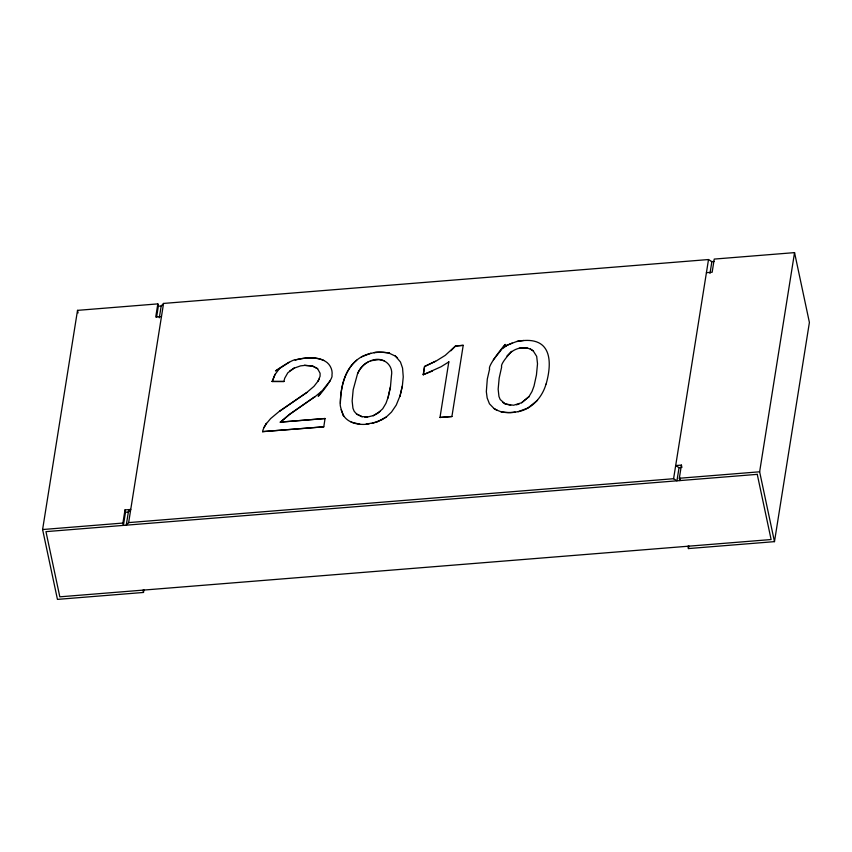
<?xml version="1.0" encoding="UTF-8"?>
<svg xmlns="http://www.w3.org/2000/svg" width="852" height="852" viewBox="0 0 852 852"><rect width="100%" height="100%" fill="white"/><g stroke="black" fill="none" stroke-linecap="round" stroke-linejoin="round"><path stroke-width="1.28" d="M340.321 403.433C340.598 387.948 344.293 370.29 356.668 360.215C344.197 370.769 340.672 387.958 340.353 403.55C338.936 406.138 347.754 426.16 341.151 409.727M390.461 386.84L388.011 397.799L390.461 386.84L391.473 375.444C393.454 365.338 383.528 356.828 373.155 359.981C366.285 361.706 360.609 366.903 357.723 373.314C359.736 368.692 363.516 364.081 367.989 362.057M402.368 385.903L400.035 395.978L402.368 385.903L403.252 376.882L402.559 368.075L400.451 361.993L395.317 355.998L397.543 357.936M143.913 589.829L143.487 592.459L57.446 599.382L42.6 529.539L77.521 310.362L157.833 303.887L158.323 306.219L156.608 316.976M122.912 523.064L124.999 509.922L130.739 509.453L128.364 512.02L125.5 512.244L123.402 525.396L122.912 523.064L42.6 529.539M157.833 303.887L155.735 317.04L161.475 316.582M128.567 510.731L126.266 525.162L128.641 522.606L163.563 303.429L708.513 259.54L711.867 261.639L709.993 273.449M159.313 317.796L161.188 305.985L163.563 303.429M323.781 426.82L262.672 431.623L323.781 426.82L325.059 418.513L280.361 422.113L325.059 418.513M423.274 374.752L424.552 366.435L435.5 361.28L424.573 366.552L423.274 374.752L441.048 366.754L448.844 361.908M435.521 361.397L445.266 355.348L455.479 345.965L463.211 345.337L451.911 416.511L439.994 417.469L448.823 361.791M681.909 467.439L681.419 465.107L675.679 465.565L679.044 467.663L676.946 480.816L673.591 478.717L708.513 259.54M680.194 478.196L679.821 480.592L679.321 478.26L681.419 465.107M706.414 272.693L712.155 272.235L714.242 259.083L794.554 252.618L809.4 322.461L774.479 541.638L688.437 548.571L688.853 545.951M774.479 541.638L759.633 471.795L794.554 252.618M272.161 381.526L275.047 374.379L272.161 381.526L283.94 381.483L284.664 378.32L287.827 372.782L294.377 367.957L289.648 371.014M319.33 378.82L317.956 381.387L320.075 376.254L320.096 373.272L317.594 368.671L312.524 365.977L304.42 365.327L312.546 366.094L317.594 368.671M262.693 431.74C262.203 429.014 270.585 417.001 263.875 427.64M330.352 380.567C300.98 416.809 334.325 379.822 331.95 375.317C332.812 371.025 330.853 365.742 327.221 362.654C318.51 355.838 305.495 357.435 295.101 359.917C292.353 358.522 256.527 383.751 289.105 362.249M387.979 397.682L385.977 403.305L382.729 408.747L377.851 413.241L373.123 415.765L380.397 411.207M357.691 373.197L353.186 389.715L352.142 400.972L352.941 408.246L354.176 411.271L356.615 414.061L362.068 416.703L356.615 414.061M493.372 359.757C523.639 322.205 486.29 364.826 489.623 368.98L487.301 379.065L486.332 391.675L487.163 397.969L489.453 403.795L494 408.502L497.185 410.387L494 408.502M400.014 395.86L396.255 405.073L391.483 412.091L386.318 416.99L376.999 422.06L366.009 424.2L369.118 423.849M506.961 355.976C520.849 342.355 499.357 362.728 501.658 366.956L499.197 377.958L498.154 389.215L498.952 396.489L500.188 399.513L505.257 403.997L513.554 405.243L521.626 402.74L528.719 396.872L521.626 402.74M528.741 396.989L531.989 391.547L534.023 386.041L536.44 374.965L537.516 363.804L536.685 356.381L533.224 350.886L530.434 349.075L533.224 350.886M515.13 412.091C510.763 413.007 505.587 412.773 501.04 411.772C505.385 412.549 510.476 412.815 515.13 412.091C530.306 410.813 541.989 398.246 546.025 384.103L546.057 384.22C549.977 370.684 552.82 349.703 538.602 342.706C532.894 339.969 526.589 340.129 520.242 340.864C521.424 338.745 491.615 352.004 512.137 343.068M275.079 374.497L279.243 368.841M317.934 381.27L313.962 386.35L306.816 392.474L279.882 411.005L306.816 392.474M266.282 423.806L270.616 418.598L279.861 410.888M463.211 345.337L455.511 346.082L450.91 350.779M280.361 422.113L289.573 414.285L314.857 396.734L289.595 414.402L280.393 422.23M518.25 411.654L527.846 408.033L537.505 400.323M314.878 396.851L321.545 391.313M356.668 360.215C364.123 353.878 374.156 351.876 383.709 352.281C400.738 354.56 374.859 350.673 374.252 352.749M502.68 348.457L507.419 345.124M372.239 423.412L381.834 419.791L386.318 416.99M511.818 351.652C516.845 347.925 524.299 346.349 530.455 349.192M370.865 353.271L361.408 356.882M294.398 368.075L300.575 365.87L304.441 365.444M423.242 374.635L432.443 371.046M384.412 360.833L378.98 359.629L370.439 360.801M362.036 416.585L367.542 417.011L373.101 415.648M295.122 360.034C304.207 357.776 314.793 356.562 323.813 360.428M157.705 306.273L161.688 305.953M711.377 261.681L714.029 261.468M679.044 467.663L680.961 467.514M128.641 522.606L673.591 478.717M679.321 478.26L759.633 471.795M527.729 348.138L519.166 348.223M367.542 417.011L364.709 417.054M343.42 415.435C347.861 422.656 357.531 424.978 366.03 424.317M272.139 381.408L283.94 381.483M502.627 402.304L505.236 403.88L510.721 405.296M388.693 352.952L395.349 356.115M497.163 410.27L501.04 411.772M687.937 546.238L688.437 548.571M523.618 340.48L516.876 341.514M519.145 403.997L516.397 404.828M451.911 416.511L439.994 417.469M359.959 424.243L351.173 422.145M142.998 590.127L143.487 592.459M124.999 509.922L125.5 512.244M77.521 310.362L78.075 312.94M757.258 474.351L45.965 531.637L59.821 596.826L771.113 539.54L757.258 474.351"/></g></svg>
